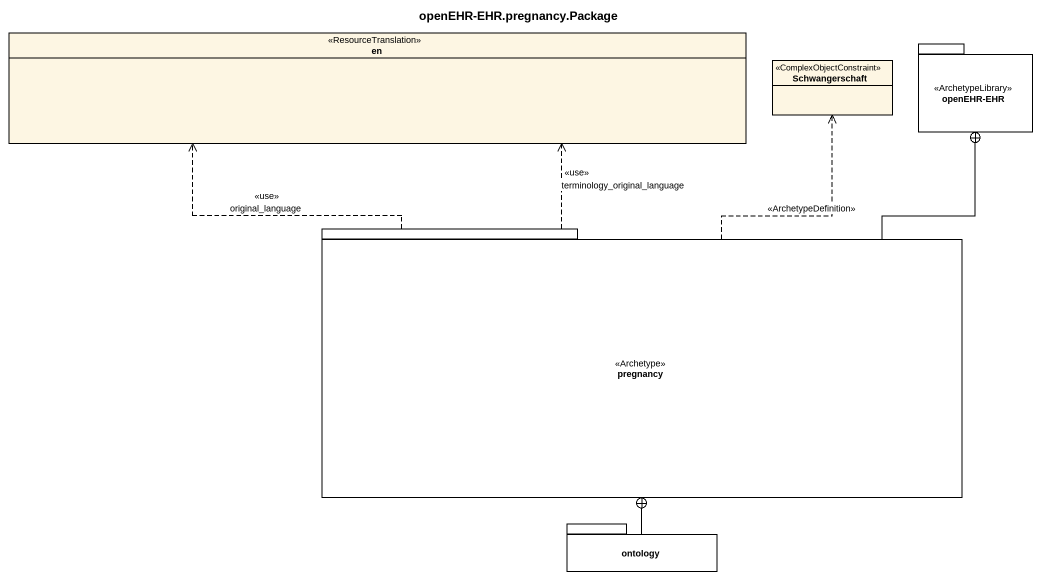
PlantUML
@startuml
title openEHR-EHR.pregnancy.Package
hide circle
hide empty members
enum en <<ResourceTranslation>>
class Schwangerschaft <<ComplexObjectConstraint>>
package "openEHR-EHR" as openEHR_EHR <<ArchetypeLibrary>> {
}
package pregnancy <<Archetype>> {
}
package ontology {
}
pregnancy .up.> en : <<use>>\noriginal_language
pregnancy .up.> en : <<use>>\nterminology_original_language
pregnancy .up.> Schwangerschaft : <<ArchetypeDefinition>>
pregnancy -up-+ openEHR_EHR
ontology -up-+ pregnancy
@enduml
